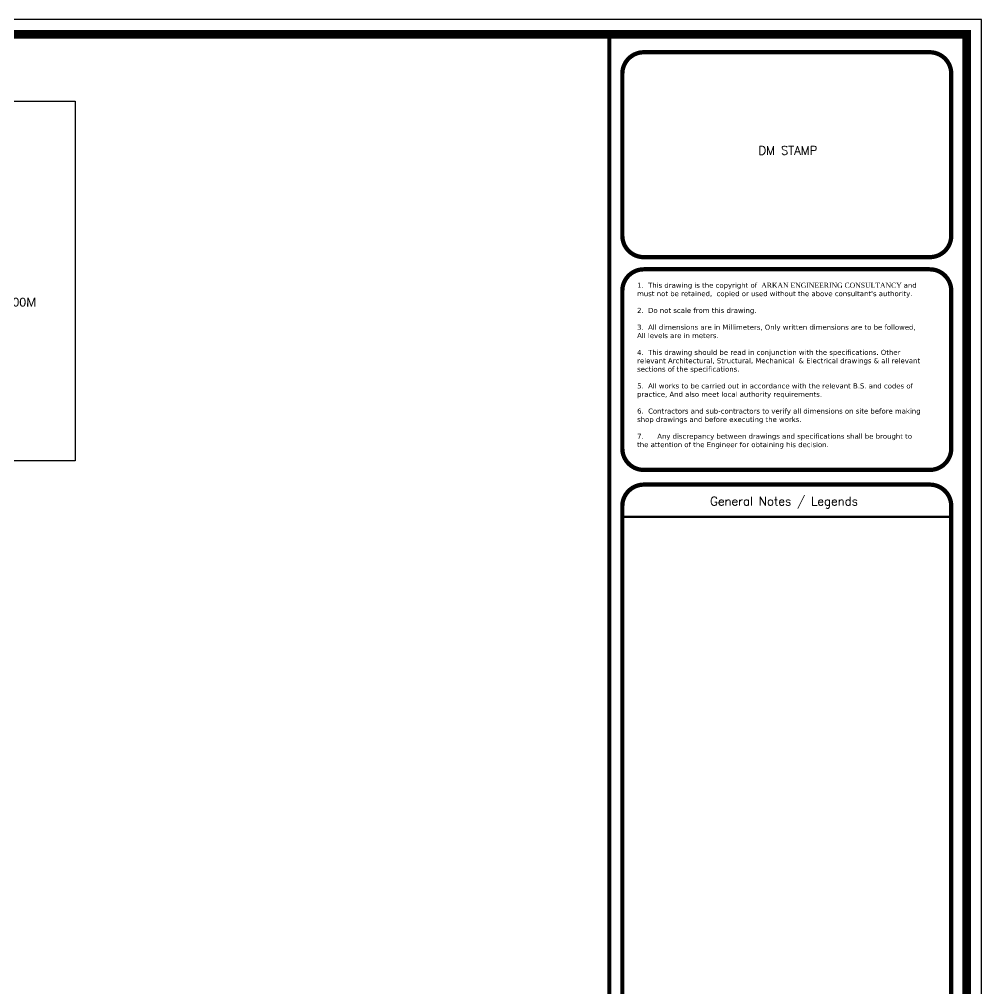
# Model space of a CAD drawing. Header units: centimetres. Extents: x 7997 to 116674, y 1017 to 13844.
# Drawn here: x 113816 to 116674, y 10964 to 13844 of the extents above; entities that cross this region are included whole.
import ezdxf
from ezdxf.enums import TextEntityAlignment as Align
from ezdxf.xclip import XClip

# ---------------------------------------------------------------- set-up
doc = ezdxf.new("R2010")
doc.units = ezdxf.units.CM
doc.header["$LTSCALE"] = 200
doc.header["$XCLIPFRAME"] = 0
doc.layers.add('COL', color=1, linetype='Continuous')
doc.layers.add('DIM', color=11, linetype='Continuous')
doc.layers.add('HA', color=251, linetype='Continuous', lineweight=0)
doc.layers.add('P-TEXT 2', color=8, linetype='Continuous', lineweight=18)
doc.styles.add('$0$$0$$0$sheet notes', font='verdana.ttf')
doc.styles.add('$0$$0$Roman', font='romans')
doc.styles.add('ARIAL', font='arial.ttf', dxfattribs={"width": 0.8, "height": 150})

# ---------------------------------------------------------------- blocks, each defined once
blk = doc.blocks.new('01-PLOT LAYOUT-selattin')
at = {"layer": 'P-TEXT 2', "style": 'ARIAL'}
blk.add_text('FINAL G.L= +50.70 M = +0.00M', height=26.277, rotation=359.8532, dxfattribs=at).set_placement((3606.1, 213.7))
blk = doc.blocks.new('08-TITLE SHEET-selattin', base_point=(45714.8, -203081.4))
at = {"color": 0}
blk.add_lwpolyline([(51244.8, -203081.4), (45714.8, -203081.4), (45714.8, -206921.4), (51244.8, -206921.4)], close=True, dxfattribs=at)
at = {"color": 0, "linetype": 'ByBlock', "const_width": 17}
blk.add_lwpolyline([(45744.3, -206891.9), (51215.3, -206891.9), (51215.3, -203110.8), (45744.3, -203110.8)], close=True, dxfattribs=at)
at = {"color": 0, "linetype": 'ByBlock'}
for points, const_width in [([(50507.6, -203110.8), (50507.6, -206891.9)], 8.52), ([(50533.3, -204066.9), (51184.7, -204066.9)], 4.26)]:
    blk.add_lwpolyline(points, dxfattribs=dict(at, const_width=const_width))
at = {"color": 0, "linetype": 'ByBlock', "const_width": 8.52}
for points in [[(50575.9, -203552.4), (51142.1, -203552.4, 0.414214), (51184.7, -203509.8), (51184.7, -203189.1, 0.414214), (51142.1, -203146.5), (50575.9, -203146.5, 0.414214), (50533.3, -203189.1), (50533.3, -203509.8, 0.414214)], [(50575.9, -203973.9), (51142.1, -203973.9, 0.414214), (51184.7, -203931.3), (51184.7, -203619.1, 0.414214), (51142.1, -203576.5), (50575.9, -203576.5, 0.414214), (50533.3, -203619.1), (50533.3, -203931.3, 0.414214)], [(50575.9, -205460.8), (51142.1, -205460.8, 0.414214), (51184.7, -205418.3), (51184.7, -204045.6, 0.414214), (51142.1, -204003), (50575.9, -204003, 0.414214), (50533.3, -204045.6), (50533.3, -205418.3, 0.414214)]]:
    blk.add_lwpolyline(points, format="xyb", close=True, dxfattribs=at)
at = {"layer": 'HA', "ltscale": 1.2}
blk.add_lwpolyline([(45714.8, -203081.4), (51244.8, -203081.4), (51244.8, -206921.4), (45714.8, -206921.4)], close=True, dxfattribs=at)
at = {"color": 0, "style": '$0$$0$Roman'}
for s, height, p in [('DM STAMP', 17.04, (50861.2, -203340.9)), ('General Notes / Legends', 17.037, (50853.6, -204035.8))]:
    blk.add_text(s, height=height, dxfattribs=at).set_placement(p, align=Align.MIDDLE_CENTER)
at = {"color": 0, "insert": (50562.6, -203603.1), "char_height": 9.9665, "width": 558.315, "attachment_point": 1, "style": '$0$$0$$0$sheet notes'}
blk.add_mtext("1.  This drawing is the copyright of {\\fTimes New Roman|b0|i0|c238|p26; \\fTimes New Roman|b0|i0|c0|p26;ARKAN ENGINEERING CONSULTANCY }and must not be retained,  copied or used without the above consultant's authority.\\P\\P2.  Do not scale from this drawing.\\P\\P3.  All dimensions are in Millimeters, Only written dimensions are to be followed, All levels are in meters.\\P\\P4.  This drawing should be read in conjunction with the specifications. Other relevant Architectural, Structural, Mechanical  & Electrical drawings & all relevant sections of the specifications.\\P\\P5.  All works to be carried out in accordance with the relevant B.S. and codes of practice, And also meet local authority requirements.\\P\\P6.  Contractors and sub-contractors to verify all dimensions on site before making shop drawings and before executing the works.\\P\\P7.^IAny discrepancy between drawings and specifications shall be brought to the attention of the Engineer for obtaining his decision.", dxfattribs=at)

msp = doc.modelspace()

# ---------------------------------------------------------------- linework, layer by layer
at = {"linetype": 'Continuous'}
msp.add_lwpolyline([(108378.9784, 8084.0841), (116673.9784, 8084.0841), (116673.9784, 13844.0841), (108378.9784, 13844.0841)], close=True, dxfattribs=at)
at = {"layer": 'COL', "linetype": 'Continuous'}
msp.add_lwpolyline([(113981.7891, 12532.4665), (109554.5782, 12532.4665), (109554.5782, 13600.6413), (113981.7891, 13600.6413)], close=True, dxfattribs=at)

# ---------------------------------------------------------------- block references
at = {"layer": 'DIM', "color": 0, "linetype": 'Continuous', "xscale": 1.5, "yscale": 1.5, "zscale": 1.5}
msp.add_blockref('08-TITLE SHEET-selattin', (108378.9784, 13844.0841), dxfattribs=at)
at = {"layer": 'DIM', "linetype": 'Continuous'}
ref = msp.add_blockref('01-PLOT LAYOUT-selattin', (109735.9343, 12778.2504), dxfattribs=at)
XClip(ref).set_block_clipping_path([(-181.3561496537, -245.7839375556), (4245.8547841964, 822.3908466072)])

doc.saveas('drawing.dxf')
